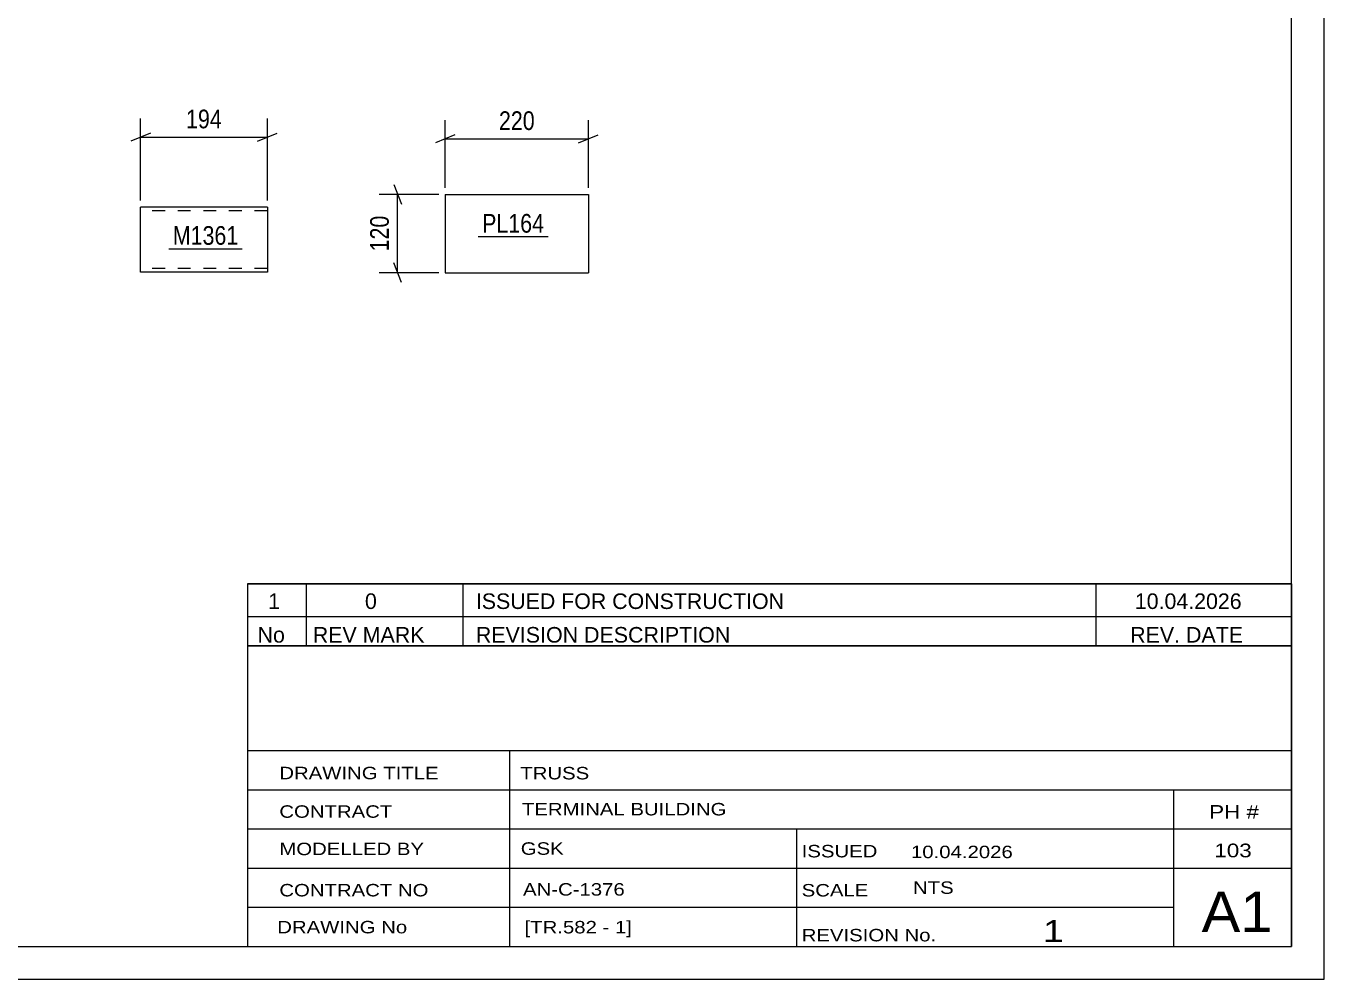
# Model space of a CAD drawing. Header units: millimetres. Extents: x 0 to 420, y 0 to 297.
# Drawn here: x 221 to 420, y 0 to 146 of the extents above; entities that cross this region are included whole.
import ezdxf

# ---------------------------------------------------------------- set-up
doc = ezdxf.new("R2010")
doc.units = ezdxf.units.MM
doc.linetypes.add('DXK_LINE_DOT2', pattern=[3.9198, 1.9599, -1.9599])
doc.styles.add('Arial Narrow', font='ARIALN.TTF', dxfattribs={"height": 0.2})

# ---------------------------------------------------------------- blocks, each defined once
blk = doc.blocks.new('Unknown-203761386-1135 - 13400')
at = {"color": 5, "linetype": 'Continuous'}
for p, q in [((420, 0), (420, 297)), ((415, 5), (415, 292)), ((5, 5), (415, 5)), ((0, 0), (420, 0))]:
    blk.add_line(p, q, dxfattribs=at)
blk = doc.blocks.new('Part-203761386-7048 - 7044')
at = {"color": 2, "linetype": 'Continuous'}
for p, q in [((285.3, 120.23), (285.3, 108.23)), ((285.3, 120.23), (307.25, 120.23)), ((307.25, 120.23), (307.25, 108.23)), ((285.3, 108.23), (307.25, 108.23))]:
    blk.add_line(p, q, dxfattribs=at)
blk = doc.blocks.new('Part-203761386-2034 - 2020')
at = {"color": 2, "linetype": 'Continuous'}
for p, q in [((258.04, 118.29), (238.61, 118.29)), ((238.61, 108.38), (238.61, 118.29)), ((258.04, 118.29), (258.04, 108.29)), ((238.61, 108.29), (238.61, 108.38)), ((258.04, 108.29), (238.61, 108.29))]:
    blk.add_line(p, q, dxfattribs=at)
at = {"color": 7, "linetype": 'DXK_LINE_DOT2'}
for p, q in [((258.04, 117.69), (238.61, 117.69)), ((238.61, 108.89), (238.61, 108.93)), ((258.04, 108.89), (238.61, 108.89)), ((258.04, 108.89), (258.04, 108.93))]:
    blk.add_line(p, q, dxfattribs=at)
blk = doc.blocks.new('StraightDimension-203761386-7061 - 7044')
at = {"color": 7, "linetype": 'Continuous'}
for p, q in [((277.41, 121.73), (278.61, 118.73)), ((284.3, 120.23), (275.16, 120.23)), ((278.01, 108.23), (278.01, 120.23)), ((278.61, 106.73), (277.41, 109.73)), ((284.3, 108.23), (275.16, 108.23))]:
    blk.add_line(p, q, dxfattribs=at)
at = {"color": 0}
blk.add_wipeout([(277.26, 117.57), (273.06, 117.57), (273.06, 110.89), (277.26, 110.89)], dxfattribs=at)
at = {"color": 3, "style": 'Arial Narrow'}
blk.add_text('120', height=2.863, rotation=90.0002, dxfattribs=at).set_placement((276.66, 111.49))
blk = doc.blocks.new('StraightDimension-203761386-7050 - 7044')
at = {"color": 7, "linetype": 'Continuous'}
for p, q in [((285.3, 121.23), (285.3, 131.59)), ((307.25, 121.23), (307.25, 131.59)), ((286.8, 129.34), (283.8, 128.14)), ((305.75, 128.14), (308.75, 129.34)), ((285.3, 128.74), (307.25, 128.74))]:
    blk.add_line(p, q, dxfattribs=at)
at = {"color": 0}
blk.add_wipeout([(299.62, 129.49), (299.62, 133.69), (292.94, 133.69), (292.94, 129.49)], dxfattribs=at)
at = {"color": 3, "style": 'Arial Narrow'}
blk.add_text('220', height=2.863, dxfattribs=at).set_placement((293.54, 130.09))
blk = doc.blocks.new('StraightDimension-203761386-2036 - 2020')
at = {"color": 7, "linetype": 'Continuous'}
for p, q in [((238.61, 119.29), (238.61, 131.85)), ((258.04, 119.29), (258.04, 131.85)), ((240.11, 129.6), (237.11, 128.4)), ((256.54, 128.4), (259.54, 129.6)), ((238.61, 129), (258.04, 129))]:
    blk.add_line(p, q, dxfattribs=at)
at = {"color": 0}
blk.add_wipeout([(251.67, 129.75), (251.67, 133.95), (244.98, 133.95), (244.98, 129.75)], dxfattribs=at)
at = {"color": 3, "style": 'Arial Narrow'}
blk.add_text('194', height=2.863, dxfattribs=at).set_placement((245.58, 130.35))
blk = doc.blocks.new('Unknown-203761386-13750 - 13400')
at = {"color": 7, "linetype": 'Continuous'}
for p, q in [((255, 51.05), (255, 5)), ((255, 51.05), (415, 51.05)), ((415, 51), (415, 5)), ((255, 35), (415, 35)), ((295.14, 35), (295.14, 5)), ((255, 29), (415, 29)), ((397, 5.05), (397, 29.05)), ((255, 23), (415, 23)), ((339.14, 23), (339.14, 5)), ((255, 17), (415, 17)), ((255, 11), (397, 11)), ((255, 5), (415, 5))]:
    blk.add_line(p, q, dxfattribs=at)
at = {"color": 7, "style": 'Arial Narrow'}
for s, height, width, p in [('DRAWING TITLE', 1.9089, 1.425378, (259.88, 30.61)), ('TRUSS  ', 1.909, 1.425378, (296.81, 30.59)), ('CONTRACT', 1.909, 1.425378, (259.88, 24.71)), ('TERMINAL BUILDING', 1.9089, 1.425378, (297.06, 25.07)), ('MODELLED BY', 1.9089, 1.425378, (259.88, 18.98)), ('GSK', 1.909, 1.425378, (296.88, 19.04)), ('ISSUED', 1.909, 1.425378, (339.94, 18.64)), ('10.04.2026', 1.909, 1.425378, (356.69, 18.52)), ('CONTRACT NO', 1.9089, 1.425378, (259.88, 12.66)), ('AN-C-1376', 1.909, 1.425378, (297.23, 12.78)), ('SCALE', 1.909, 1.425378, (339.94, 12.65)), ('A1', 6.204, 1.25, (401.24, 7.2)), ('DRAWING No', 1.909, 1.425378, (259.56, 7)), ('[TR.582 - 1]', 1.9089, 1.425378, (297.46, 6.99)), ('1', 3.34, 1.5, (376.91, 5.68)), ('REVISION No.', 1.9089, 1.425378, (339.94, 5.77))]:
    blk.add_text(s, height=height, dxfattribs=dict(at, width=width)).set_placement(p)
at = {"color": 7, "linetype": 'Continuous', "style": 'Arial Narrow'}
for s, height, width, p in [('PH #', 2.1, 1.42538, (402.4, 24.55)), ('103', 2.1, 1.42538, (403.19, 18.65)), ('NTS', 1.909, 1.425378, (357, 13.05))]:
    blk.add_text(s, height=height, dxfattribs=dict(at, width=width)).set_placement(p)
blk = doc.blocks.new('Unknown-203761386-13751 - 13400')
at = {"color": 7, "linetype": 'Continuous'}
for p, q in [((255, 60.55), (415, 60.55)), ((415, 60.55), (255, 60.55)), ((255, 60.55), (255, 55.55)), ((264, 60.55), (264, 55.55)), ((288, 60.55), (288, 55.55)), ((385, 60.55), (385, 55.55)), ((415, 60.55), (415, 55.55)), ((255, 55.55), (415, 55.55)), ((255, 55.55), (255, 51.05)), ((255, 55.55), (415, 55.55)), ((264, 55.55), (264, 51.05)), ((288, 55.55), (288, 51.05)), ((385, 55.55), (385, 51.05)), ((415, 55.55), (415, 51.05)), ((415, 51.05), (255, 51.05))]:
    blk.add_line(p, q, dxfattribs=at)
at = {"color": 7, "linetype": 'Continuous', "style": 'Arial Narrow'}
for s, height, width, p in [('1', 2.39, 1.196471, (258.16, 56.7)), ('0', 2.39, 1.196471, (273, 56.7)), ('ISSUED FOR CONSTRUCTION', 2.3861, 1.196471, (290, 56.7)), ('10.04.2026', 2.386, 1.196471, (391, 56.7)), ('No', 2.386, 1.2, (256.54, 51.55)), ('REV MARK', 2.386, 1.2, (265, 51.55)), ('REVISION DESCRIPTION', 2.3861, 1.2, (290, 51.55)), ('REV. DATE', 2.386, 1.2, (390.28, 51.55))]:
    blk.add_text(s, height=height, dxfattribs=dict(at, width=width)).set_placement(p)
blk = doc.blocks.new('Mark-203761386-7046 - 7044')
at = {"color": 0}
blk.add_wipeout([(300.46, 114.36), (300.46, 117.36), (290.96, 117.36), (290.96, 114.36)], dxfattribs=at)
blk.add_wipeout([(300.46, 114.36), (300.46, 117.36), (290.96, 117.36), (290.96, 114.36)], dxfattribs=at)
at = {"color": 30, "linetype": 'Continuous'}
blk.add_line((290.36, 113.76), (301.06, 113.76), dxfattribs=at)
at = {"color": 3, "style": 'Arial Narrow'}
blk.add_text('PL164', height=2.863, dxfattribs=at).set_placement((290.96, 114.36))
blk = doc.blocks.new('Mark-203761386-2032 - 2020')
at = {"color": 0}
blk.add_wipeout([(253.6, 112.5), (253.6, 115.5), (243.55, 115.5), (243.55, 112.5)], dxfattribs=at)
blk.add_wipeout([(253.6, 112.5), (253.6, 115.5), (243.55, 115.5), (243.55, 112.5)], dxfattribs=at)
at = {"color": 30, "linetype": 'Continuous'}
blk.add_line((242.95, 111.9), (254.2, 111.9), dxfattribs=at)
at = {"color": 3, "style": 'Arial Narrow'}
blk.add_text('M1361', height=2.863, dxfattribs=at).set_placement((243.55, 112.5))

msp = doc.modelspace()

# ---------------------------------------------------------------- block references
for name in ['Unknown-203761386-1135 - 13400', 'Part-203761386-7048 - 7044', 'Part-203761386-2034 - 2020', 'Unknown-203761386-13751 - 13400', 'Unknown-203761386-13750 - 13400']:
    msp.add_blockref(name, (0, 0))

# ---------------------------------------------------------------- next in the draw order: block references
for name in ['StraightDimension-203761386-2036 - 2020', 'StraightDimension-203761386-7061 - 7044', 'Mark-203761386-2032 - 2020', 'Mark-203761386-7046 - 7044']:
    msp.add_blockref(name, (0, 0))

# ---------------------------------------------------------------- next in the draw order: block references
msp.add_blockref('StraightDimension-203761386-7050 - 7044', (0, 0))

doc.saveas('drawing.dxf')
